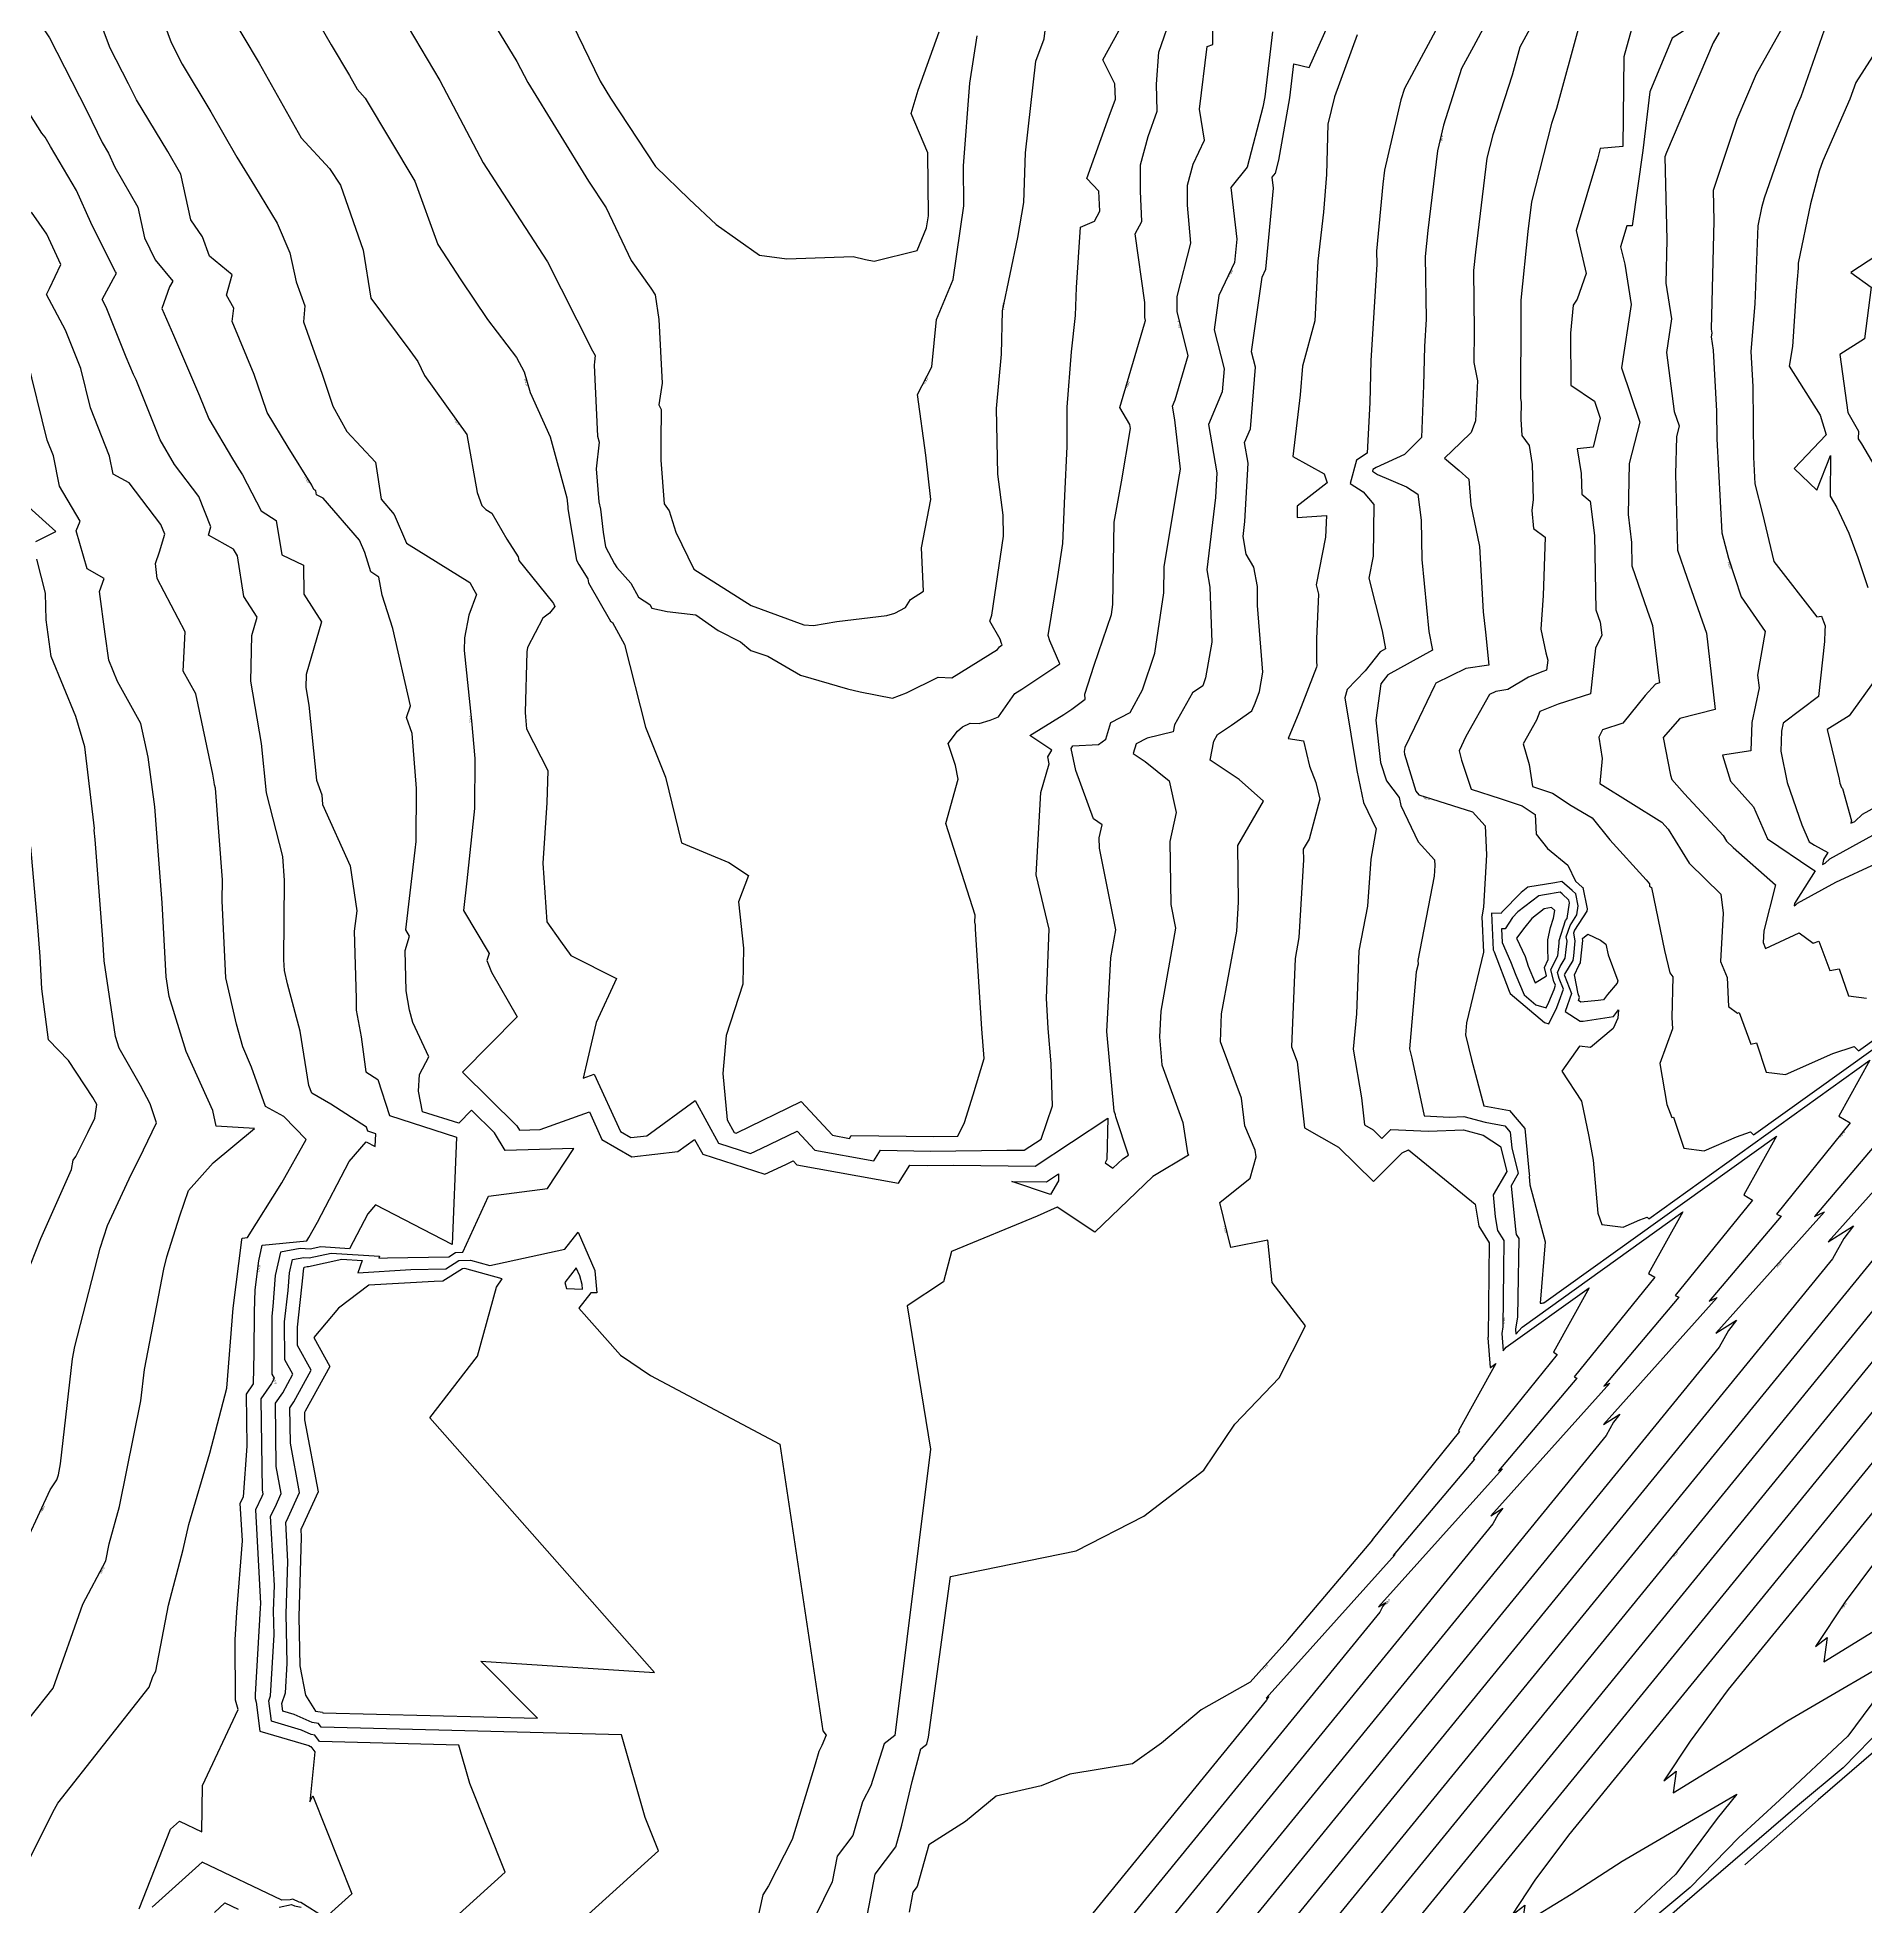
# Model space of a CAD drawing. Extents: x 1684434 to 1702565, y 997334 to 1000228.
# Drawn here: x 1700226.2 to 1700658.7, y 998446.4 to 998888.4 of the extents above; entities that cross this region are included whole.
import ezdxf

# ---------------------------------------------------------------- set-up
doc = ezdxf.new("R2010")
doc.units = 0
doc.layers.add('Default', color=7, linetype='Continuous')

msp = doc.modelspace()

# ---------------------------------------------------------------- linework, layer by layer
at = {"layer": 'Default'}
for points in [[(1700307.94, 998901.05), (1700321.41, 998878.25), (1700331.64, 998858.76), (1700336.3, 998851.55), (1700346.86, 998835.37), (1700350.09, 998828.98), (1700357.53, 998814.3), (1700358.14, 998813.17), (1700358.04, 998811.73), (1700357.9, 998810.87), (1700358.71, 998794.1), (1700359.07, 998792.71), (1700358.36, 998786.36), (1700359, 998778.58), (1700359.4, 998776.84), (1700360.04, 998771.39), (1700360.62, 998767.93), (1700362.72, 998763.92), (1700363.3, 998763.07), (1700366.63, 998759.35), (1700368.38, 998756.05), (1700371.08, 998754.27), (1700371.55, 998753.4), (1700375.19, 998752.67), (1700381.96, 998751.85), (1700387.27, 998748.12), (1700392.54, 998745.46), (1700394.96, 998743.44), (1700399.02, 998742.08), (1700406.77, 998737.6), (1700417.82, 998734.32), (1700420.87, 998733.64), (1700428.49, 998732.12), (1700431.81, 998733.42), (1700439.28, 998737.11), (1700442.53, 998736.99), (1700453.36, 998743.63), (1700453.8, 998744.31), (1700454.42, 998744.74), (1700454.28, 998745.08), (1700453.95, 998746.07), (1700451.49, 998750.39), (1700451.97, 998751.76), (1700454.72, 998770.46), (1700454.71, 998775.43), (1700453.4, 998785.09), (1700453.12, 998800.66), (1700454.3, 998813.48), (1700454.49, 998823.77), (1700458.14, 998841.11), (1700459.6, 998849.37), (1700459.96, 998861.12), (1700462.4, 998882.77), (1700464.39, 998888.08), (1700467.26, 998911.77)], [(1700250.77, 998906.48), (1700257.84, 998887.24), (1700260.43, 998882.1), (1700267.28, 998870.8), (1700273.38, 998860.07), (1700277.55, 998853.28), (1700282.94, 998844.5), (1700285.94, 998837.48), (1700287.46, 998830.62), (1700289.47, 998824.97), (1700289.19, 998821.17), (1700291.78, 998813.85), (1700293.47, 998809.01), (1700296.1, 998801.2), (1700299.4, 998795.22), (1700306.23, 998787.99), (1700307.5, 998779.2), (1700310.58, 998775.61), (1700313.5, 998768.78), (1700328.49, 998759.52), (1700329.49, 998757.74), (1700330.06, 998756.64), (1700328.25, 998751.76), (1700327.23, 998746.41), (1700327.15, 998743.4), (1700328.94, 998726.77), (1700329.69, 998717.9), (1700329.59, 998706.08), (1700327.8, 998688.96), (1700326.98, 998681.9), (1700333.07, 998671.78), (1700332.54, 998670.11), (1700333.61, 998667.36), (1700339.71, 998656.76), (1700326.77, 998643.7), (1700339.67, 998631), (1700340.3, 998629.97), (1700345.19, 998630.11), (1700356.79, 998634.34), (1700359.76, 998627.8), (1700366.87, 998623.7), (1700377.72, 998624.91), (1700381.7, 998627.79), (1700383.62, 998624.28), (1700398.3, 998619.6), (1700403.23, 998621.84), (1700405.02, 998622.71), (1700405.89, 998621.76), (1700429.92, 998617.48), (1700432.61, 998621.71), (1700436.73, 998621.64), (1700443, 998621.72), (1700462.27, 998621.5), (1700479.4, 998632.82), (1700479.22, 998623.03), (1700478.77, 998622.25), (1700480.65, 998621), (1700482.95, 998623.2), (1700484.34, 998624.03), (1700481.32, 998633.13), (1700481.25, 998633.58), (1700480.94, 998634.44), (1700479.23, 998653.32), (1700480.13, 998670.74), (1700481.31, 998677.33), (1700477.46, 998696.67), (1700477.41, 998699.13), (1700478.1, 998702.18), (1700476.01, 998703.62), (1700471.87, 998715.05), (1700470.74, 998720.24), (1700471.16, 998720.9), (1700477.25, 998721.21), (1700478.97, 998722.46), (1700480.11, 998726.38), (1700484.72, 998728.8), (1700487.65, 998734.13), (1700490.59, 998742.8), (1700492.69, 998757.09), (1700492.78, 998763.28), (1700495.81, 998781.62), (1700496.18, 998783.62), (1700496.62, 998786.29), (1700495.3, 998797.94), (1700494.75, 998801.22), (1700495.37, 998802.71), (1700498.41, 998813.17), (1700495.83, 998823.53), (1700495.85, 998827.11), (1700499.06, 998839.76), (1700498.27, 998848.74), (1700498.27, 998853.46), (1700499.62, 998858.44), (1700502.32, 998864.09), (1700501.15, 998871.42), (1700502.96, 998886.24), (1700504.24, 998886.77), (1700504.29, 998890.64)], [(1700284.92, 998905.52), (1700295.69, 998886.69), (1700300.04, 998879.38), (1700301.87, 998876.16), (1700303.76, 998874.09), (1700315.54, 998854.42), (1700320.96, 998839.46), (1700326.42, 998831.07), (1700332.72, 998821.72), (1700339.53, 998812.71), (1700341.37, 998809.36), (1700342.81, 998804.41), (1700347.51, 998793.93), (1700351.48, 998779.51), (1700351.66, 998777.39), (1700351.69, 998777.28), (1700351.73, 998776.94), (1700353.74, 998764.8), (1700354.27, 998763.8), (1700356.43, 998760.39), (1700356.62, 998759.4), (1700361.76, 998750.4), (1700362.29, 998750.06), (1700365.1, 998744.84), (1700370.1, 998725.31), (1700374.77, 998713.5), (1700378.57, 998697.97), (1700389.76, 998693.28), (1700394.4, 998690.21), (1700392.09, 998684.02), (1700393.25, 998673.05), (1700393.11, 998664.52), (1700389.13, 998652.37), (1700388.34, 998643.38), (1700389.42, 998632.45), (1700391.06, 998629.46), (1700391.53, 998629.3), (1700391.69, 998629.38), (1700406.89, 998636.8), (1700414.29, 998628.76), (1700418.3, 998628.05), (1700418.75, 998628.75), (1700438.3, 998628.45), (1700443.96, 998628.53), (1700445.5, 998631.81), (1700447.61, 998638.3), (1700450.19, 998646.95), (1700449.6, 998653.98), (1700448.1, 998677.54)], [(1700326.73, 998903.97), (1700339.64, 998882.7), (1700341.4, 998879.41), (1700342.2, 998877.76), (1700356.56, 998854.42), (1700360.73, 998848.11), (1700366.66, 998835.64), (1700371.31, 998829.11), (1700372.37, 998827.57), (1700373.24, 998821.67), (1700374.05, 998806.64), (1700373.23, 998801.55), (1700373.78, 998800.46), (1700373.66, 998792.97), (1700373.69, 998788.47), (1700374.45, 998778.13), (1700375.66, 998776.48), (1700377.21, 998771.38), (1700381.5, 998762.64), (1700395.06, 998754.04), (1700407.52, 998749.49), (1700409.85, 998749.31), (1700415.32, 998750.27), (1700427.19, 998751.68), (1700429.09, 998752.25), (1700431.54, 998753.56), (1700432.73, 998755.51), (1700435.85, 998757.48), (1700435.34, 998767.68), (1700437.59, 998779.15), (1700436.4, 998789.6), (1700434.39, 998803.95), (1700437.84, 998810.53), (1700438.88, 998821.73), (1700442.87, 998831.16), (1700445.37, 998848.6), (1700445.3, 998858.02), (1700446.8, 998877.57), (1700448.54, 998888.77)], [(1700311.71, 998431.73), (1700336.86, 998454.47), (1700328.53, 998475.5), (1700325.92, 998484.56), (1700292.92, 998485.42), (1700291.84, 998486.93), (1700290.99, 998487.05), (1700288.68, 998488.08), (1700281.56, 998490.22), (1700280.93, 998495), (1700281.35, 998496.23), (1700282.2, 998510.66), (1700282.09, 998516.33), (1700282.27, 998522.33), (1700281.38, 998538.68), (1700282.43, 998540.85), (1700283.91, 998544.07), (1700282.71, 998550.45), (1700282.53, 998565.4), (1700284.24, 998567.9), (1700286.62, 998572.26), (1700284.72, 998575.69), (1700284.69, 998584.69), (1700285.5, 998592.04), (1700285.82, 998596.21), (1700286.54, 998599.38), (1700289.21, 998599.87), (1700290.54, 998599.78), (1700295.75, 998600.91), (1700307.15, 998600.15), (1700306.97, 998599.68), (1700309.06, 998599.8), (1700323.58, 998600.06), (1700325.11, 998601.04), (1700326.85, 998601.11), (1700332.94, 998614.36), (1700346.92, 998616.16), (1700353.14, 998625.65), (1700336.89, 998625.19), (1700334.38, 998629.33), (1700328.92, 998634.69), (1700325.92, 998631.65), (1700317.28, 998634.32), (1700316.35, 998639.21), (1700316.59, 998643.11), (1700318.8, 998647.33), (1700315.06, 998655.48), (1700314.26, 998658.4), (1700313.44, 998662.96), (1700313.21, 998672.5), (1700314.27, 998675.88), (1700313.39, 998677.34), (1700315.6, 998696.2), (1700315.81, 998698.22), (1700315.92, 998710.81), (1700314.91, 998723.8), (1700313.5, 998727.58), (1700314.51, 998730.33), (1700310.28, 998748.63), (1700307.81, 998756.51), (1700306.99, 998760.73), (1700305.08, 998761.99), (1700303.65, 998766.58), (1700302.41, 998769.48), (1700293.85, 998779.47), (1700292.24, 998780.23), (1700292.08, 998781.21), (1700291.65, 998781.48), (1700291.11, 998782.51), (1700285.53, 998791.54), (1700280.56, 998799.69), (1700279.32, 998803.39), (1700277.48, 998808.68), (1700272.27, 998821.27), (1700272.66, 998824.38), (1700270.98, 998827.46), (1700272.27, 998832.27), (1700266.91, 998836.71), (1700265.26, 998841.27), (1700262.51, 998845.28), (1700260.16, 998856.07), (1700257.04, 998861.43), (1700249.63, 998873.62), (1700247.76, 998877.43), (1700243.45, 998885.91), (1700237.05, 998902.93)], [(1700584.96, 998900.97), (1700576.91, 998886.09), (1700575.1, 998879.47), (1700570.55, 998865.35), (1700569.13, 998859.83), (1700566.39, 998837.63), (1700565.95, 998833.28), (1700566.06, 998818.91), (1700566.02, 998811.53), (1700566.85, 998807.23), (1700566.41, 998797.76), (1700565.38, 998794.96), (1700562.89, 998792.55), (1700559.08, 998788.89), (1700562.52, 998786), (1700564.82, 998783.95), (1700565.3, 998777.87), (1700567.33, 998768.04), (1700568.24, 998752.59), (1700568.74, 998747.73), (1700569.53, 998739.99), (1700564.13, 998739.13), (1700557.04, 998735.73), (1700556.69, 998735.1), (1700553.09, 998727.47), (1700549.67, 998720.48), (1700549.54, 998719.53), (1700549.61, 998718.91), (1700552.32, 998710.16), (1700552.99, 998709.29), (1700565.71, 998705.28), (1700568.72, 998701.96), (1700569.03, 998695.13), (1700568.34, 998682.72), (1700567.91, 998680.44), (1700568.27, 998672.06), (1700564.29, 998655.37), (1700564.04, 998652.49), (1700565.49, 998646.67), (1700568.37, 998635.74), (1700574.48, 998634.67), (1700578.05, 998630.36), (1700579.11, 998619.58), (1700579.21, 998619.2), (1700579.1, 998619.02), (1700579.29, 998617.09), (1700582.87, 998603.57), (1700581.73, 998589.09), (1700582.21, 998589.04), (1700582.45, 998589.14), (1700582.56, 998589.18), (1700582.58, 998589.16), (1700637.59, 998628.58), (1700629.88, 998614.7), (1700631.93, 998613.46), (1700613.67, 998590.88), (1700614.55, 998590.48), (1700596.77, 998569.47), (1700598.22, 998570.13), (1700570.06, 998538.81), (1700572.87, 998540.56), (1700571.78, 998539.16), (1700570.53, 998536.9), (1700362.96, 998282.52)], [(1700574.45, 998902.16), (1700565.92, 998886.29), (1700563.14, 998881.1), (1700558.86, 998867.63), (1700557.44, 998861.57), (1700555.11, 998842.78), (1700554.54, 998836.63), (1700554.73, 998821.82), (1700554.32, 998815.31), (1700554.11, 998806.06), (1700553.64, 998793.79), (1700549.6, 998789.78), (1700542.91, 998786.7), (1700542.13, 998786.2), (1700542.04, 998785.85), (1700543.26, 998785.06), (1700550.08, 998782.15), (1700552.74, 998780.38), (1700553.55, 998774.26), (1700553.69, 998764.91), (1700555.39, 998747.94), (1700556.23, 998743.5), (1700545.7, 998737.69), (1700544.02, 998735.56), (1700542.81, 998726.95), (1700543.96, 998716.97), (1700545.32, 998712.6), (1700548.32, 998708.69), (1700548.73, 998706.8), (1700552.84, 998698.18), (1700556.71, 998693.91), (1700556.77, 998692.55), (1700556.64, 998690.07), (1700552.8, 998670.14), (1700552.84, 998669.24), (1700552.41, 998667.45), (1700550.81, 998649.25), (1700551.38, 998647), (1700554.29, 998633.36), (1700560.3, 998633.07), (1700563.63, 998633.19), (1700568.73, 998631.85), (1700573.38, 998631.03), (1700574.62, 998629.53), (1700574.99, 998625.79), (1700576.5, 998619.7), (1700574.84, 998616.84), (1700575.86, 998606.49), (1700576.06, 998605.29), (1700576.63, 998604.39), (1700576.39, 998590.52), (1700576.34, 998585.83), (1700575.88, 998582.89), (1700575.98, 998581.71), (1700577.44, 998583.39), (1700615.46, 998610.64), (1700607.37, 998596.08), (1700608.83, 998595.2), (1700589.76, 998571.62), (1700590.38, 998571.34), (1700571.84, 998549.43), (1700572.82, 998549.88), (1700543.46, 998517.21), (1700545.22, 998518.31), (1700544.53, 998517.44), (1700543.75, 998516.02), (1700414.01, 998357.02)], [(1700270.96, 998895.25), (1700278.64, 998882.36), (1700288.65, 998864.71), (1700295.31, 998857.44), (1700297.95, 998853.45), (1700303.25, 998838.11), (1700305.08, 998826.78), (1700314.34, 998814.41), (1700316.19, 998811.78), (1700317.8, 998808.43), (1700327.81, 998794.51), (1700330.21, 998780.8), (1700331.33, 998777.68), (1700332.32, 998776.8), (1700333.75, 998775.92), (1700337.23, 998769.75), (1700339.91, 998765.55), (1700340.13, 998764.67), (1700348.06, 998754.89), (1700348.27, 998754.56), (1700348.64, 998753.82), (1700347.33, 998752.27), (1700345.82, 998751.07), (1700342.19, 998744.16), (1700341.98, 998743.07), (1700341.57, 998728.78), (1700341.69, 998727.71), (1700341.93, 998724.87), (1700346.98, 998715.08), (1700346.74, 998707.42), (1700345.79, 998693.15), (1700346.72, 998679.27), (1700349.99, 998674.65), (1700352.37, 998671.3), (1700363.24, 998665.83), (1700358.38, 998655.44), (1700356.35, 998646.71), (1700355.33, 998642.29), (1700357.95, 998643.25), (1700364.12, 998629.69), (1700366.59, 998628.26), (1700370.36, 998628.68), (1700381.82, 998636.97), (1700387.34, 998626.87), (1700394.91, 998624.45), (1700397.46, 998625.61), (1700405.96, 998629.75), (1700410.09, 998625.26), (1700424.11, 998622.76), (1700425.68, 998625.23), (1700437.51, 998625.05), (1700455.56, 998625.28), (1700459.62, 998625.23), (1700463.64, 998627.89), (1700466.36, 998635.7), (1700466.06, 998645.65), (1700465.36, 998654.02), (1700464.9, 998661.18), (1700465.54, 998677.55), (1700462.48, 998690.34), (1700463.6, 998709.82), (1700465.56, 998716.65), (1700465.22, 998718.24), (1700466.22, 998719.83), (1700461, 998723.29), (1700469.06, 998728.31), (1700470.94, 998729.57), (1700474.11, 998731.89), (1700473.97, 998733.09), (1700476.24, 998739.96), (1700480.3, 998751.95), (1700480.65, 998754.33), (1700480.91, 998773.78), (1700482.7, 998783.29), (1700484.77, 998795.93), (1700484.66, 998796.91), (1700482.3, 998800.92), (1700488.09, 998820.67), (1700488.32, 998821.49), (1700488.16, 998822.14), (1700488.18, 998825.74), (1700485.91, 998841.94), (1700487.52, 998844.92), (1700487.15, 998852.02), (1700487.15, 998858.3), (1700488.95, 998864.95), (1700491.14, 998870.95), (1700490.97, 998877.35), (1700491.5, 998884.91), (1700494.77, 998894.27)], [(1700448.1, 998677.54), (1700448.14, 998678.45), (1700447.97, 998679.16), (1700448.06, 998680.83), (1700441.08, 998702.49), (1700444, 998713.01), (1700443.39, 998716.22), (1700441.65, 998721.46), (1700443.85, 998724.33), (1700445.09, 998725.36), (1700446.84, 998726.22), (1700448.99, 998726.14), (1700451.57, 998726.91), (1700453.55, 998727.7), (1700457.42, 998733.25), (1700459.12, 998734.31), (1700468.05, 998740.31), (1700465.72, 998745.68), (1700465.29, 998747), (1700467.63, 998760.95), (1700468.78, 998768.74), (1700469.23, 998780), (1700469.78, 998791.64), (1700469.78, 998800.95), (1700470.88, 998814.05), (1700471.8, 998822.68), (1700472.01, 998829.24), (1700472.99, 998843.51), (1700476.25, 998844.98), (1700477.51, 998847.32), (1700477.27, 998852.05), (1700474.46, 998855.08), (1700479.76, 998869.83), (1700481.22, 998873.83), (1700481.12, 998877.43), (1700478.29, 998883.13), (1700484.59, 998894.53)], [(1700226.73, 998891.85), (1700229.09, 998888.34), (1700237.88, 998871.05), (1700241.54, 998863.58), (1700243.02, 998861.08), (1700244.52, 998857.72), (1700249.99, 998848.31), (1700251.57, 998841.04), (1700254.06, 998835.79), (1700258.23, 998830.76), (1700257.49, 998829.47), (1700255.68, 998824.3), (1700258.4, 998818.02), (1700264.6, 998803.67), (1700266.8, 998798.18), (1700272.36, 998788.78), (1700273.89, 998786.28), (1700274.7, 998784.96), (1700279.14, 998776.42), (1700282.71, 998774.16), (1700284.02, 998766.03), (1700289.13, 998763.61), (1700289.22, 998756.72), (1700293.39, 998750.2), (1700289.78, 998737.74), (1700289.7, 998734.7), (1700290.41, 998730.51), (1700292.21, 998712.73), (1700293.51, 998709.25), (1700293.69, 998706.97), (1700300.18, 998692.46), (1700301.76, 998681.85), (1700301.19, 998677.02), (1700301.59, 998661.14), (1700301.65, 998658.35), (1700302.78, 998652.09), (1700303.9, 998643.76), (1700306.72, 998641.96), (1700309.54, 998633.47), (1700325.39, 998628.31), (1700324.3, 998602.96), (1700306.2, 998612.31), (1700304.4, 998610.22), (1700300.08, 998601.93), (1700293.24, 998602.39), (1700290.72, 998601.84), (1700288.4, 998602.01), (1700283.73, 998601.14), (1700282.46, 998595.59), (1700281.91, 998588.3), (1700281.65, 998585.96), (1700281.7, 998572.31), (1700282.24, 998571.33), (1700281.56, 998570.09), (1700279.11, 998566.48), (1700279.36, 998544.93), (1700279.56, 998543.86), (1700279.32, 998543.33), (1700277.8, 998540.21), (1700279.01, 998518.01), (1700278.92, 998516.95), (1700277.71, 998496.49), (1700277.72, 998495.59), (1700277.95, 998494.7), (1700278.85, 998487.88), (1700290.41, 998484.42), (1700290.8, 998484.24), (1700290.94, 998484.22), (1700291.84, 998482.96), (1700290.63, 998471.15), (1700291.4, 998472.55), (1700300.58, 998449.37), (1700294.3, 998443.69), (1700288.52, 998447.31), (1700288.12, 998447.39), (1700286.68, 998448.08), (1700286.05, 998447.95), (1700284.01, 998447.84), (1700265.21, 998456.89), (1700253.34, 998446.2)], [(1700590.96, 998891.27), (1700585.57, 998871.6), (1700584.43, 998868.08), (1700579.67, 998849.57), (1700578.8, 998842.51), (1700577.13, 998826.25), (1700577.16, 998822.66), (1700577.05, 998803.02), (1700577.22, 998802.16), (1700577.16, 998798.11), (1700577.36, 998794.25), (1700579.09, 998791.93), (1700579.85, 998787.4), (1700580.03, 998779.11), (1700579.73, 998776.52), (1700580.16, 998772.29), (1700582.9, 998770.2), (1700582.39, 998756.44), (1700581.89, 998748.44), (1700583.06, 998742.91), (1700583.51, 998741.16), (1700583.23, 998738.76), (1700582.34, 998738.47), (1700578.95, 998737.11), (1700574.08, 998734.2), (1700571.23, 998733.74), (1700569.73, 998733.03), (1700564.13, 998723.05), (1700562.53, 998719.66), (1700563.09, 998717.48), (1700565.39, 998710.62), (1700572.25, 998708.4), (1700577.49, 998706.66), (1700580.5, 998704.64), (1700580.73, 998700.02), (1700583.44, 998696.63), (1700588.23, 998692.63), (1700590.05, 998688.85), (1700591.68, 998687.46), (1700591.77, 998687.37), (1700592.82, 998682.34), (1700592.75, 998681.81), (1700589.84, 998677.28), (1700589.62, 998676.61), (1700589.95, 998674.76), (1700589.56, 998671.23), (1700589.45, 998670.1), (1700587.46, 998666.88), (1700587.38, 998666.71), (1700587.43, 998666.54), (1700589.12, 998662.32), (1700587.6, 998658.01), (1700591.16, 998655.74), (1700591.85, 998655.8), (1700599.03, 998656.9), (1700600.25, 998658.42), (1700600.05, 998656.48), (1700599.01, 998654), (1700593.63, 998649.51), (1700591.03, 998649.84), (1700586.87, 998643.91), (1700591.52, 998636.81), (1700593.23, 998628.45), (1700594.23, 998622.92), (1700595.36, 998610.38), (1700596.27, 998607.69), (1700601.37, 998607.08), (1700605.29, 998608.79), (1700607.03, 998609.38), (1700607.39, 998609.02), (1700659.72, 998646.52), (1700652.38, 998633.31), (1700655.03, 998631.72), (1700637.58, 998610.14), (1700638.73, 998609.62), (1700621.71, 998589.51), (1700623.61, 998590.39), (1700596.67, 998560.4), (1700600.52, 998562.81), (1700599.03, 998560.89), (1700597.31, 998557.77), (1700323.73, 998222.5)], [(1700352.72, 998891.69), (1700359.32, 998878.06), (1700361.77, 998874.09), (1700372.44, 998857.91), (1700380.38, 998850.19), (1700386.8, 998844.21), (1700397.04, 998836.92), (1700403.48, 998836.02), (1700419.22, 998836.57), (1700422.11, 998835.9), (1700424.16, 998835.52), (1700434.31, 998838.01), (1700436.57, 998843.35), (1700436.99, 998846.25), (1700436.87, 998861.12), (1700432.89, 998870.39), (1700434.6, 998875.95), (1700439.55, 998889.72)], [(1700421.45, 998438.79), (1700424.37, 998454.03), (1700429.28, 998460.45), (1700430.74, 998465.63), (1700433.13, 998475.92), (1700435.21, 998483.67), (1700436.61, 998484.79), (1700436.98, 998486.39), (1700442.19, 998524.42), (1700471.98, 998530.51), (1700487.96, 998538.69), (1700502.14, 998549.56), (1700509.47, 998560.44), (1700519.95, 998571.37), (1700526.22, 998583.69), (1700518.34, 998593.95), (1700517.25, 998603.94), (1700508.53, 998602.27), (1700505.92, 998612.88), (1700513.09, 998618.61), (1700514.55, 998623.65), (1700514.28, 998625.22), (1700511.83, 998630.99), (1700511.08, 998637.56), (1700506.08, 998650.84), (1700506.35, 998657.48), (1700509.93, 998677.06), (1700510.33, 998683.92), (1700510.16, 998697.33), (1700516.3, 998707.8), (1700510.52, 998712.9), (1700503.68, 998717.49), (1700504.51, 998721.95), (1700505.39, 998723.54), (1700508.7, 998725.74), (1700513.53, 998729.18), (1700514.29, 998731), (1700515.34, 998733.71), (1700516.1, 998738.27), (1700514.83, 998754.08), (1700514.87, 998758.56), (1700513.99, 998763.17), (1700512.14, 998766.24), (1700511.43, 998770.36), (1700511.86, 998773.95), (1700512.62, 998787.74), (1700511.8, 998792.6), (1700513.15, 998795.86), (1700514.4, 998810.41), (1700513.45, 998814.09), (1700515.92, 998831.69), (1700516.84, 998833.64), (1700518.6, 998852.76), (1700518.31, 998855.35), (1700519.13, 998856.35), (1700519.91, 998859.35), (1700522.5, 998874.14), (1700523.47, 998882.15), (1700527.06, 998881.31), (1700532.84, 998894.12)], [(1700558.06, 998892.06), (1700549.64, 998876.32), (1700548.78, 998873.62), (1700544.88, 998857.03), (1700544.47, 998853.7), (1700543.01, 998837.86), (1700543.05, 998834.79), (1700541.63, 998811.96), (1700541.4, 998802.1), (1700540.82, 998790.09), (1700538.28, 998788.44), (1700536.8, 998782.94), (1700539.83, 998780.98), (1700542.35, 998777.92), (1700542.21, 998765.73), (1700541.21, 998760.57), (1700544.31, 998748.11), (1700545.13, 998743.8), (1700543.89, 998743.12), (1700540.32, 998738.61), (1700536.08, 998734.19), (1700535.48, 998732.21), (1700538.32, 998715.04), (1700539.94, 998707.48), (1700542.92, 998701.22), (1700541.63, 998694.04), (1700540.9, 998682.94), (1700538.78, 998672.4), (1700538.23, 998657.46), (1700537.49, 998649.13), (1700539.44, 998637.62), (1700540.19, 998631.21), (1700542.19, 998630.07), (1700544.27, 998628.03), (1700546.41, 998630.17), (1700555.28, 998629.74), (1700563.6, 998630.04), (1700568.19, 998628.83), (1700572.32, 998626.13), (1700573.8, 998620.2), (1700570.58, 998614.67), (1700571.09, 998609.49), (1700571.62, 998606.29), (1700573.14, 998603.87), (1700573.02, 998596.94), (1700572.86, 998583.45), (1700572.62, 998581.89), (1700572.95, 998577.77), (1700573.7, 998578.63), (1700593.33, 998592.7), (1700584.87, 998577.47), (1700585.74, 998576.94), (1700565.85, 998552.36), (1700566.21, 998552.2), (1700546.9, 998529.39), (1700547.42, 998529.63), (1700516.86, 998495.62), (1700517.56, 998496.06), (1700517.29, 998495.71), (1700516.98, 998495.14), (1700465.06, 998431.52)], [(1700603.3, 998890.34), (1700601.52, 998883.86), (1700601.26, 998862.65), (1700595.9, 998862.14), (1700595.25, 998859.59), (1700590.21, 998842.73), (1700592.59, 998832.57), (1700590.5, 998826.53), (1700589.55, 998825.06), (1700588.89, 998818.45), (1700588.96, 998806.21), (1700594.56, 998802.43), (1700595.94, 998798.36), (1700594.22, 998791.51), (1700590.46, 998791.15), (1700591.44, 998785.25), (1700591.55, 998780.36), (1700593.56, 998778.73), (1700594.57, 998770.63), (1700594.87, 998753.08), (1700595.89, 998750.12), (1700596.26, 998747.07), (1700594.81, 998744), (1700593.58, 998733.19), (1700585.94, 998730.71), (1700581.65, 998728.99), (1700580.86, 998726.95), (1700577.71, 998721.34), (1700579.1, 998716.46), (1700579.92, 998711.26), (1700584.64, 998709.69), (1700589.02, 998706.75), (1700594.05, 998703.87), (1700598.2, 998698.68), (1700606.82, 998689.21), (1700607.56, 998688.25), (1700607.57, 998687.71), (1700608.02, 998687.36), (1700611.15, 998672.45), (1700612.37, 998667.18), (1700613.08, 998666.25), (1700612.89, 998656.65), (1700613.02, 998653.94), (1700610.05, 998645.77), (1700611.71, 998636.03), (1700612.87, 998632.98), (1700613.24, 998633.05), (1700615.73, 998625.7), (1700620.54, 998625.13), (1700628.12, 998628.43), (1700631.49, 998629.57), (1700632.2, 998628.88), (1700681.85, 998664.46)], [(1700617.52, 998891.15), (1700612.97, 998888.22), (1700607.66, 998875.58), (1700606.02, 998861.65), (1700603.51, 998843.85), (1700602.24, 998843.86), (1700600.75, 998838.87), (1700601.71, 998834.76), (1700603.23, 998825.27), (1700600.92, 998810.25), (1700605.26, 998797.46), (1700602.79, 998787.63), (1700602.49, 998775.55), (1700603.31, 998768.94), (1700603.4, 998763.48), (1700607.04, 998752.94), (1700607.87, 998750.53), (1700608.29, 998749.32), (1700609.74, 998737.54), (1700609.94, 998735.74), (1700608.96, 998735.49), (1700606.57, 998732.77), (1700601.28, 998726.24), (1700596.42, 998724.63), (1700595.56, 998722.94), (1700596.35, 998717.91), (1700595.83, 998711.94), (1700610.47, 998702.82), (1700611.99, 998701.17), (1700616.97, 998693.16), (1700624.41, 998685.82), (1700625.03, 998681.33), (1700624.4, 998669.88), (1700625.92, 998666.08), (1700626.27, 998659.19), (1700628.37, 998657.66), (1700628.75, 998657.78), (1700631.57, 998650.36), (1700632.85, 998650.61), (1700635.2, 998643.71), (1700639.71, 998643.17), (1700650.96, 998648.08), (1700655.96, 998649.77), (1700657.01, 998648.73), (1700703.98, 998682.4)], [(1700638.85, 998890.49), (1700632.81, 998879.72), (1700628.23, 998869.04), (1700622.61, 998852.21), (1700622.77, 998845.08), (1700622.18, 998819.41), (1700622.33, 998818.47), (1700622.2, 998817.59), (1700622.61, 998814.49), (1700623.44, 998800.01), (1700623.5, 998793.48), (1700624.71, 998771.27), (1700626.23, 998765.24), (1700629.24, 998756.13), (1700634.91, 998747.94), (1700633.15, 998737.62), (1700633.48, 998734.61), (1700631.75, 998726.37), (1700631.52, 998719.71), (1700624.87, 998718.64), (1700626.74, 998712.56), (1700632.18, 998706.42), (1700635.49, 998698.85), (1700645.94, 998691.76), (1700646.73, 998691.33), (1700641.91, 998683.57), (1700641.82, 998683.04), (1700642.09, 998683.17), (1700642.6, 998683.65), (1700651.63, 998688.62), (1700661.17, 998693.01)], [(1700648.92, 998890.17), (1700643.39, 998874.35), (1700641.91, 998871.01), (1700634.7, 998850.39), (1700634.08, 998848.09), (1700633.21, 998843.87), (1700632.48, 998825.44), (1700631.57, 998814.15), (1700632.04, 998805.88), (1700632.19, 998789.17), (1700632.53, 998782.82), (1700634.33, 998775.71), (1700636.99, 998764.46), (1700647.18, 998751.42), (1700648.23, 998751.56), (1700648.77, 998750.31), (1700649.11, 998749.29), (1700649.05, 998748.06), (1700648.98, 998745.59), (1700647.59, 998732.51), (1700639.17, 998726.2), (1700638.79, 998724.37), (1700638.62, 998719.59), (1700640.15, 998712.24), (1700643.62, 998702.16), (1700645.35, 998698.19), (1700646.58, 998697.36), (1700649.73, 998695.62), (1700648.71, 998693.99), (1700648.52, 998692.81), (1700649.12, 998693.09), (1700650.27, 998694.17), (1700670.58, 998705.35)], [(1700518.43, 998889.74), (1700516.57, 998874.4), (1700516.14, 998871.94), (1700512.42, 998857.73), (1700508.56, 998852.95), (1700509.92, 998840.68), (1700509.42, 998835.22), (1700505.7, 998827.42), (1700504.56, 998819.24), (1700506.93, 998810.06), (1700506.46, 998804.6), (1700503.28, 998796.91), (1700505.21, 998785.42), (1700504.89, 998779.58), (1700502.88, 998762.54), (1700503.59, 998758.43), (1700504.02, 998745.37), (1700502.52, 998736.97), (1700501.91, 998735.06), (1700499.43, 998733.42), (1700495.23, 998725.87), (1700494.92, 998724.2), (1700488.71, 998722.68), (1700486.11, 998721.32), (1700485.47, 998719.1), (1700488.27, 998717.17), (1700493.98, 998712.62), (1700495.63, 998705.14), (1700494.07, 998698.23), (1700494.34, 998683.36), (1700495.45, 998677.78), (1700491.94, 998658.11), (1700491.63, 998652.04), (1700492.22, 998645.47), (1700497.19, 998631.78), (1700498.31, 998624.6), (1700498.5, 998624.03), (1700490.11, 998619.03), (1700476.35, 998605.83), (1700467.47, 998611.76), (1700462.76, 998609.62), (1700442.42, 998601.26), (1700440.6, 998594.13), (1700431.93, 998588.41), (1700437.52, 998554.55), (1700429.03, 998486.82), (1700426.51, 998484.82), (1700423.38, 998474.88), (1700421.4, 998471.15), (1700419.15, 998463.19), (1700415.41, 998458.3), (1700414.25, 998452.2), (1700408.17, 998439.82)], [(1700538.39, 998889.03), (1700533.08, 998874.38), (1700531.5, 998867.93), (1700531.19, 998856.02), (1700530.42, 998847.11), (1700529.13, 998835.52), (1700528.39, 998821.36), (1700525.49, 998810.65), (1700524.97, 998803.9), (1700523.18, 998789.34), (1700530.58, 998785.18), (1700531.36, 998783.04), (1700524.23, 998777.52), (1700524.23, 998774.91), (1700531.13, 998775.35), (1700530.92, 998770.22), (1700528.72, 998758.93), (1700529.27, 998756.72), (1700528.83, 998746.17), (1700528.78, 998740.8), (1700528.86, 998739.8), (1700528.82, 998739.52), (1700524.63, 998728.66), (1700522.11, 998722.62), (1700525.72, 998722.04), (1700527.18, 998716.04), (1700528.62, 998712.17), (1700529.56, 998708.28), (1700527.06, 998698.8), (1700525.67, 998696.44), (1700525.7, 998693.92), (1700524.63, 998675.55), (1700523.73, 998670.61), (1700522.87, 998649.72), (1700524.23, 998646.12), (1700525.98, 998630.56), (1700533.98, 998625.99), (1700542.31, 998617.83), (1700549.09, 998624.59), (1700550.6, 998625.32), (1700566.32, 998612.49), (1700567.18, 998607.29), (1700569.66, 998603.36), (1700569.38, 998581.07), (1700569.36, 998580.89), (1700569.92, 998573.82), (1700569.97, 998573.88), (1700571.2, 998574.76), (1700562.36, 998558.85), (1700562.64, 998558.68), (1700541.95, 998533.1), (1700542.03, 998533.06), (1700521.97, 998509.35), (1700522.03, 998509.38), (1700513.08, 998499.42), (1700501.54, 998492.87), (1700492.12, 998484.99), (1700485.31, 998480.09), (1700470.46, 998477.66), (1700463.67, 998474.9), (1700453.02, 998472.48), (1700445.78, 998466.5), (1700437.13, 998460.99), (1700434.35, 998451.11), (1700433.32, 998449.75), (1700432.42, 998445.03)], [(1700624.05, 998889.59), (1700622.67, 998887.13), (1700611.58, 998861.24), (1700611.22, 998860.18), (1700611.67, 998840.58), (1700611.43, 998830.31), (1700612.78, 998821.87), (1700611.56, 998813.92), (1700613.43, 998799.94), (1700614.58, 998796.57), (1700613.93, 998793.97), (1700613.7, 998785.14), (1700614.19, 998767.19), (1700616.46, 998760.57), (1700621.04, 998747.52), (1700621.37, 998744.8), (1700623.08, 998729.5), (1700614.73, 998727.33), (1700610.77, 998722.82), (1700612.55, 998713.92), (1700612.86, 998712.95), (1700615.86, 998709.56), (1700624.99, 998699.67), (1700625.82, 998698.34), (1700627.38, 998696.8), (1700637.41, 998688), (1700634.61, 998677.14), (1700634.45, 998674.34), (1700635, 998672.96), (1700642.99, 998676.64), (1700646.3, 998674.21), (1700647.64, 998674.66), (1700650.26, 998667.74), (1700652.47, 998668.17), (1700654.66, 998661.72), (1700658.88, 998661.22)], [(1700663.03, 998888.07), (1700656.38, 998877.73), (1700655, 998873.78), (1700648.58, 998859.22), (1700647.73, 998856.8), (1700645.65, 998849.1), (1700642.76, 998835.04), (1700642.71, 998833.88), (1700642.27, 998828.46), (1700641.39, 998815.29), (1700640.6, 998810.63), (1700647.92, 998799.09), (1700649.4, 998794.46), (1700641.76, 998786.49), (1700647.16, 998781.33), (1700650.42, 998789.51), (1700650.29, 998779.92), (1700651.9, 998777.27), (1700654.71, 998771.18), (1700656.84, 998765.43), (1700657.92, 998762.36), (1700659.24, 998758.31)], [(1700250.29, 998445.81), (1700257.73, 998464.64), (1700259.86, 998466.56), (1700265.15, 998464.02), (1700265.25, 998474.98), (1700273.68, 998492.94), (1700273.11, 998495.14), (1700273.02, 998509.44), (1700273.4, 998515.95), (1700274.7, 998532.86), (1700274.22, 998541.74), (1700274.95, 998543.24), (1700275.83, 998555.24), (1700275.69, 998567.55), (1700277.36, 998570.02), (1700277.52, 998577.31), (1700277.56, 998587.02), (1700277.75, 998592.24), (1700278.6, 998599.07), (1700279.38, 998602.82), (1700289.95, 998603.81), (1700290.46, 998604.62), (1700292.47, 998608.19), (1700299.95, 998622.54), (1700303.99, 998627.24), (1700306.12, 998626.15), (1700306.24, 998629.12), (1700304.38, 998629.73), (1700304.05, 998630.72), (1700295.63, 998636.1), (1700291.16, 998638.72), (1700290.44, 998640.52), (1700288.35, 998653.4), (1700285.37, 998664.59), (1700284.64, 998667.76), (1700284.53, 998670.24), (1700284.7, 998689.02), (1700284.26, 998694.74), (1700280.41, 998709.73), (1700279.23, 998721.39), (1700276.7, 998736.2), (1700276.98, 998746.94), (1700278.23, 998751.27), (1700275.07, 998756.22), (1700273.54, 998765.82), (1700272.63, 998767.4), (1700266.67, 998770.69), (1700267.26, 998772.68), (1700264.43, 998779.86), (1700258.65, 998787.45), (1700255.23, 998793.22), (1700249.55, 998807.4), (1700248.98, 998808.72), (1700247.2, 998812.81), (1700242.47, 998824.66), (1700241.51, 998826.43), (1700244.23, 998831.44), (1700244.92, 998832.66), (1700244.66, 998832.97), (1700244.01, 998834.34), (1700238.84, 998844.65), (1700235.46, 998852.22), (1700229.28, 998862.66), (1700228.02, 998864.79), (1700227.29, 998865.78), (1700217.94, 998880.49)], [(1700219.76, 998448.51), (1700230.23, 998469.4), (1700231.08, 998470.83), (1700252.66, 998498.25), (1700253.55, 998500.77), (1700254.24, 998502.06), (1700257.21, 998517.62), (1700260.69, 998530.8), (1700262.01, 998536.71), (1700267.03, 998553.6), (1700271.06, 998568.95), (1700272.56, 998587.89), (1700274.56, 998604.03), (1700274.66, 998604.47), (1700275.9, 998604.59), (1700284.01, 998617.49), (1700289.8, 998627.75), (1700284.49, 998633.25), (1700280.21, 998635.55), (1700276.85, 998644.92), (1700274.78, 998649.67), (1700273.32, 998655.04), (1700270.78, 998666.03), (1700269.96, 998684.19), (1700270.01, 998689.18), (1700268.32, 998710.87), (1700268.12, 998711.66), (1700268.05, 998712.28), (1700267.73, 998714.16), (1700263.7, 998733.18), (1700260.7, 998738.54), (1700261.18, 998747.83), (1700254.57, 998760.43), (1700254.12, 998763.99), (1700255.1, 998766.75), (1700256.33, 998770.93), (1700255.43, 998773.21), (1700247.91, 998783.08), (1700244.12, 998785.12), (1700243.27, 998789.4), (1700238.81, 998800.84), (1700236.52, 998810.12), (1700232.89, 998819.2), (1700228.34, 998827.6), (1700229.1, 998829), (1700231.76, 998834.69), (1700228.43, 998841.88), (1700224.83, 998847.12)], [(1700661.36, 998836.86), (1700655.2, 998832.79), (1700659.98, 998829.39), (1700658.41, 998817.15), (1700652.62, 998813.42), (1700654.53, 998799.73), (1700657, 998795.3), (1700656.97, 998793.5), (1700657.72, 998792.28), (1700666.14, 998777.99)], [(1700218.46, 998483.51), (1700229.91, 998498.05), (1700236.94, 998517.9), (1700242.41, 998528.11), (1700243.18, 998532.12), (1700245.65, 998540.98), (1700250.68, 998565.96), (1700251.53, 998573.36), (1700256.09, 998597.14), (1700256.84, 998600.05), (1700259.9, 998609.76), (1700261.94, 998615.71), (1700267.76, 998622.28), (1700277.56, 998630.36), (1700268.52, 998630.9), (1700267.71, 998634.64), (1700261.43, 998648.57), (1700257.35, 998661.62), (1700256.65, 998666.21), (1700255.75, 998683.74), (1700254.95, 998693.96), (1700253.97, 998706.49), (1700252.39, 998718.23), (1700250.7, 998726.19), (1700245.15, 998736.09), (1700243.08, 998741.15), (1700242.21, 998747.29), (1700240.94, 998757.4), (1700242.03, 998760.47), (1700238.01, 998762.72), (1700235.42, 998771.74), (1700236.33, 998773.98), (1700231.41, 998782.3), (1700229.99, 998789.47), (1700228.56, 998793.13), (1700223.73, 998812.71)], [(1700225.87, 998769.22), (1700230.56, 998771.58), (1700217.82, 998783.05)], [(1700221.4, 998528.08), (1700229.27, 998544.95), (1700230.84, 998547.25), (1700231.18, 998548.48), (1700231.71, 998551.1), (1700234.55, 998575.87), (1700235.11, 998578.81), (1700241.1, 998602.05), (1700242.8, 998607.43), (1700248.39, 998619.51), (1700250.28, 998623.19), (1700254.4, 998631.7), (1700252.88, 998636.24), (1700250.59, 998640.51), (1700245.59, 998649.35), (1700244.73, 998652.11), (1700242, 998670), (1700241.73, 998675.12), (1700239.88, 998698.73), (1700239.68, 998700.96), (1700239.69, 998701.34), (1700237.46, 998720.61), (1700235.28, 998727.85), (1700229.51, 998742), (1700228.27, 998750.66), (1700228.12, 998757), (1700226.12, 998765.06)], [(1700661.13, 998736.71), (1700654.8, 998727.94), (1700649.64, 998724.73), (1700652.44, 998712.96), (1700652.63, 998712.05), (1700652.98, 998711.04), (1700653.22, 998710.76), (1700655.32, 998703.14), (1700655.23, 998702.57), (1700656.15, 998703.01), (1700657.94, 998704.69), (1700689.54, 998722.09)], [(1700811.53, 998724.79), (1700626.2, 998497.67), (1700617.16, 998485.51), (1700610.94, 998476.11), (1700613.86, 998478.36), (1700613.15, 998473.25), (1700626.3, 998481.29), (1700640.06, 998490.18), (1700670.91, 998508.22)], [(1700784.75, 998703.92), (1700588.39, 998463.28), (1700580.46, 998452.61), (1700575, 998444.36), (1700578.08, 998446.72), (1700577.45, 998442.23), (1700589.01, 998449.3), (1700601.11, 998457.12), (1700628.23, 998472.97), (1700623.57, 998467.21), (1700613.8, 998454.04), (1700599.61, 998440.75), (1700591.13, 998432.93), (1700580.98, 998422.54), (1700572.53, 998415.51), (1700551.19, 998397.15), (1700538.92, 998386.3)], [(1700224.67, 998598.39), (1700227.02, 998604.4), (1700234.29, 998620.7), (1700234.65, 998622.87), (1700235.3, 998623.76), (1700238.12, 998629.41), (1700239.84, 998632.82), (1700240.31, 998636.04), (1700239.33, 998637.71), (1700233.56, 998646.43), (1700228.86, 998651.36), (1700227.23, 998663.38), (1700226.85, 998671.05), (1700226.26, 998679.13), (1700224.68, 998696.99)], [(1700587.23, 998663.29), (1700586.2, 998665.84), (1700585.83, 998667.29), (1700586.46, 998668.7), (1700587.66, 998670.65), (1700587.87, 998672.73), (1700588.09, 998674.71), (1700587.9, 998675.74), (1700588.79, 998678.41), (1700590.41, 998680.94), (1700590.72, 998683.06), (1700590.13, 998685.87), (1700589.31, 998686.66), (1700586.81, 998688.78), (1700585.19, 998688.5), (1700578.81, 998687.44), (1700577.22, 998686.22), (1700572.65, 998681.53), (1700572.45, 998681.22), (1700570.16, 998681.3), (1700570.6, 998672.66), (1700570.84, 998672.14), (1700574.4, 998662.87), (1700574.63, 998662.32), (1700582.72, 998655.43), (1700583.74, 998655.15), (1700585.65, 998659.02), (1700586.23, 998660.46), (1700587.23, 998663.29)], [(1700757.97, 998683.04), (1700550.58, 998428.88), (1700543.76, 998419.7), (1700539.07, 998412.62), (1700542.29, 998415.09), (1700541.75, 998411.22), (1700551.72, 998417.32), (1700562.15, 998424.06), (1700585.54, 998437.73), (1700581.53, 998432.76), (1700573.1, 998421.4), (1700560.86, 998409.94), (1700553.55, 998403.2), (1700544.8, 998394.23), (1700537.51, 998388.17), (1700519.1, 998372.34), (1700508.52, 998362.99)], [(1700585.33, 998664.25), (1700584.98, 998665.14), (1700584.27, 998667.88), (1700585.46, 998670.53), (1700585.87, 998671.21), (1700586.17, 998674.23), (1700586.22, 998674.65), (1700586.18, 998674.87), (1700587.74, 998679.53), (1700588.08, 998680.07), (1700588.62, 998683.78), (1700588.49, 998684.37), (1700586.95, 998685.85), (1700586.43, 998686.3), (1700582.77, 998685.66), (1700581.42, 998685.44), (1700576.44, 998681.61), (1700575.13, 998680.27), (1700573.41, 998677.6), (1700572.55, 998677.63), (1700572.72, 998674.4), (1700574.72, 998669.89), (1700575.96, 998666.67), (1700577.91, 998662), (1700580.72, 998659.61), (1700583.12, 998658.94), (1700583.78, 998660.29), (1700584.99, 998663.27), (1700585.33, 998664.25)], [(1700583.51, 998672.85), (1700583.5, 998674.97), (1700584.16, 998677.92), (1700584.89, 998680.14), (1700585.15, 998681.9), (1700584.41, 998682.61), (1700582.62, 998682.3), (1700579.72, 998680.08), (1700578.05, 998677.98), (1700576.14, 998675.41), (1700578.2, 998671.02), (1700578.87, 998668.76), (1700580.53, 998664.79), (1700583.23, 998666.48), (1700582.72, 998668.46), (1700583.57, 998670.37), (1700583.51, 998672.85)], [(1700590.76, 998660.64), (1700591.01, 998661.36), (1700590.68, 998662.19), (1700589.81, 998666.74), (1700590.84, 998668.91), (1700591.23, 998669.54), (1700591.25, 998669.73), (1700591.82, 998674.82), (1700591.73, 998675.31), (1700592.99, 998676.31), (1700596.02, 998674.93), (1700597.25, 998673.97), (1700597.83, 998671.43), (1700600.09, 998665.28), (1700599.92, 998664.78), (1700597.63, 998662.06), (1700596.66, 998660.84), (1700595.47, 998660.66), (1700591.35, 998660.26), (1700590.76, 998660.64)], [(1700731.19, 998662.16), (1700512.77, 998394.48), (1700507.06, 998386.8), (1700503.14, 998380.87), (1700506.51, 998383.46), (1700506.05, 998380.21), (1700514.43, 998385.33), (1700523.2, 998391), (1700542.86, 998402.49), (1700539.48, 998398.31), (1700532.4, 998388.76), (1700522.11, 998379.13), (1700515.97, 998373.46), (1700508.61, 998365.93), (1700502.49, 998360.84), (1700487.02, 998347.53), (1700478.13, 998339.67)], [(1700704.42, 998641.28), (1700474.96, 998360.09), (1700470.37, 998353.9), (1700467.21, 998349.13), (1700470.72, 998351.83), (1700470.36, 998349.19), (1700477.14, 998353.34), (1700484.25, 998357.93), (1700500.17, 998367.24), (1700497.44, 998363.86), (1700491.7, 998356.12), (1700483.36, 998348.32), (1700478.39, 998343.73), (1700472.43, 998337.63), (1700467.47, 998333.5), (1700454.93, 998322.72), (1700447.73, 998316.35)], [(1700674.4, 998630.89), (1700649.87, 998603.59), (1700655.83, 998607.32), (1700653.52, 998604.34), (1700650.86, 998599.53), (1700399.34, 998291.29), (1700396.97, 998288.1), (1700395.34, 998285.64), (1700399.15, 998288.57), (1700398.96, 998287.17), (1700402.57, 998289.37), (1700406.34, 998291.81), (1700414.8, 998296.76), (1700413.35, 998294.96), (1700410.3, 998290.85), (1700405.87, 998286.7), (1700403.23, 998284.26), (1700400.06, 998281.02), (1700397.42, 998278.83), (1700390.77, 998273.1), (1700386.94, 998269.72)], [(1700662.9, 998628.76), (1700646.64, 998609.55), (1700649.01, 998610.64), (1700623.27, 998582), (1700628.18, 998585.07), (1700626.27, 998582.62), (1700624.08, 998578.65), (1700361.54, 998256.9), (1700360.28, 998255.2), (1700359.41, 998253.89), (1700363.37, 998256.94), (1700363.26, 998256.15), (1700365.28, 998257.38), (1700367.39, 998258.75), (1700372.11, 998261.51), (1700371.3, 998260.51), (1700369.6, 998258.21), (1700367.12, 998255.89), (1700365.65, 998254.53), (1700363.88, 998252.72), (1700362.4, 998251.49), (1700358.68, 998248.29), (1700356.54, 998246.4)], [(1700677.64, 998620.41), (1700437.15, 998325.69), (1700433.67, 998321), (1700431.27, 998317.38), (1700434.94, 998320.2), (1700434.66, 998318.18), (1700439.86, 998321.36), (1700445.29, 998324.87), (1700457.49, 998332), (1700455.39, 998329.41), (1700451, 998323.49), (1700444.62, 998317.51), (1700440.81, 998314), (1700436.24, 998309.32), (1700432.45, 998306.16), (1700422.85, 998297.91), (1700417.33, 998293.03)], [(1700465.85, 998614.73), (1700456.71, 998617.87), (1700464.92, 998617.77), (1700467.77, 998619.66), (1700467.74, 998618.03), (1700465.85, 998614.73)], [(1700373.14, 998459.56), (1700370.01, 998467.45), (1700364.39, 998486.96), (1700293.33, 998488.81), (1700292.75, 998489.64), (1700291.18, 998489.86), (1700286.94, 998491.75), (1700284.27, 998492.55), (1700284.03, 998494.35), (1700284.91, 998496.88), (1700285.32, 998503.84), (1700285.09, 998515.59), (1700285.46, 998528.01), (1700284.96, 998537.16), (1700285.55, 998538.36), (1700288.25, 998544.28), (1700286.06, 998555.96), (1700285.96, 998564.32), (1700286.91, 998565.72), (1700291, 998573.19), (1700287.74, 998579.07), (1700287.73, 998583.42), (1700289.1, 998595.78), (1700289.18, 998596.82), (1700289.36, 998597.61), (1700290.02, 998597.74), (1700290.36, 998597.71), (1700298.26, 998599.44), (1700303.08, 998599.12), (1700302, 998596.26), (1700314.57, 998597.01), (1700322.86, 998597.16), (1700325.93, 998599.12), (1700328.64, 998599.23), (1700333.24, 998597.97), (1700350.99, 998601.87), (1700354.13, 998605.86), (1700358.06, 998596.81), (1700358.1, 998596.68), (1700358.53, 998591.48), (1700357.1, 998591.54), (1700354.28, 998587.91), (1700364.13, 998576.75), (1700371.28, 998571.98), (1700401.84, 998555.69), (1700411.98, 998487.89), (1700412.8, 998486.91), (1700411.81, 998484.43), (1700411.07, 998483.02), (1700410.22, 998480.02), (1700404.74, 998462.24), (1700399.15, 998451.27), (1700397.86, 998449.1), (1700395.39, 998438.01)], [(1700336.19, 998594.79), (1700327.32, 998597.23), (1700326.75, 998597.21), (1700322.14, 998594.26), (1700320.07, 998594.22), (1700304.6, 998593.29), (1700297.45, 998587.91), (1700291.61, 998580.92), (1700295.37, 998574.12), (1700289.58, 998563.54), (1700289.38, 998563.24), (1700289.4, 998561.48), (1700292.6, 998544.48), (1700288.66, 998535.88), (1700288.54, 998535.63), (1700288.64, 998533.7), (1700288.1, 998514.85), (1700288.32, 998503.27), (1700289.63, 998496.33), (1700291.98, 998492.58), (1700293.65, 998492.34), (1700293.75, 998492.2), (1700344.5, 998490.88), (1700331.1, 998504.42), (1700372.18, 998501.74), (1700319.02, 998561.94), (1700330.32, 998576.51), (1700334.8, 998592.86), (1700336.19, 998594.79)], [(1700353.69, 998597.42), (1700350.96, 998593.94), (1700351.36, 998592.54), (1700355.19, 998592.39), (1700355.1, 998593.48), (1700354.52, 998595.51), (1700353.69, 998597.42)], [(1700664.01, 998532.07), (1700653.85, 998518.41), (1700646.87, 998507.85), (1700649.64, 998509.99), (1700648.85, 998504.26), (1700663.59, 998513.28)], [(1700665.62, 998501.66), (1700654.5, 998486.68), (1700638.35, 998471.55), (1700628.71, 998462.66), (1700617.16, 998450.84), (1700607.55, 998442.84), (1700583.27, 998421.95), (1700569.31, 998409.62)], [(1700677.59, 998497.52), (1700647.44, 998471.57), (1700630.11, 998456.25)], [(1700666.29, 998492.4), (1700653.35, 998479.14), (1700642.57, 998470.18), (1700615.36, 998446.76), (1700599.71, 998432.94)], [(1700329.13, 998419.77), (1700373.14, 998459.56)], [(1700268.09, 998444.99), (1700270.56, 998447.21), (1700273.69, 998445.71)], [(1700283.38, 998446.22), (1700286.35, 998446.82), (1700287, 998446.51), (1700288.58, 998446.22)]]:
    msp.add_lwpolyline(points, dxfattribs=at)

# ---------------------------------------------------------------- texts
for s, rotation, p in [(' 769.0', 76.777, (1700558.35, 998863.29)), (' 773.0', 64.5258, (1700508.21, 998831.53)), (' 777.0', 88.9472, (1700454.99, 998823.7)), (' 774.0', 284.0111, (1700495.82, 998821.49)), (' 776.0', 286.1904, (1700341.27, 998807.9)), (' 778.0', 62.3597, (1700436.1, 998806.14)), (' 775.0', 73.6758, (1700484.04, 998805.08)), (' 775.0', 305.7186, (1700324.55, 998798.2)), (' 773.0', 301.7308, (1700289.19, 998784.68)), (' 763.0', 288.2711, (1700625.96, 998764.48)), (' 774.0', 276.1575, (1700328.29, 998728.18)), (' 768.0', 342.4839, (1700553.65, 998708.56)), (' 767.0', 51.0294, (1700652.68, 998628.01)), (' 772.0', 283.8049, (1700506.74, 998607.43)), (' 766.0', 48.0538, (1700637.69, 998597.29)), (' 771.0', 82.9231, (1700278.74, 998596.12)), (' 770.0', 89.3017, (1700573.36, 998583.85)), (' 772.0', 298.9328, (1700281.54, 998571.57)), (' 768.0', 64.9872, (1700227.18, 998539.3)), (' 763.0', 50.7858, (1700613.16, 998528.65)), (' 769.0', 61.8119, (1700241.21, 998524.81)), (' 769.0', 52.1381, (1700545.12, 998517.37)), (' 758.0', 56.5022, (1700653.17, 998516.47)), (' 771.0', 48.0538, (1700516.05, 998501.97))]:
    msp.add_text(s, height=0.5, rotation=rotation, dxfattribs=at).set_placement(p)

doc.saveas('drawing.dxf')
